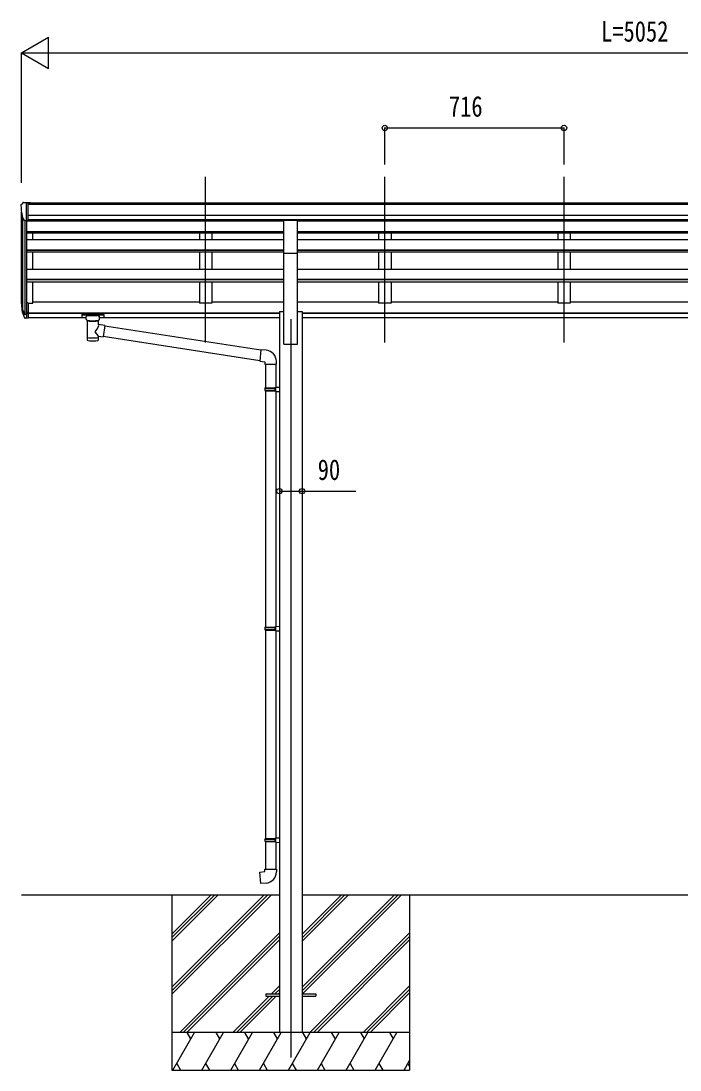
# Model space of a CAD drawing. Units: millimetres, scale not verified. Extents: x -10512 to 10512, y -7425 to 7425.
# Drawn here: x -3128 to -495, y -4212 to -21 of the extents above; entities that cross this region are included whole.
import ezdxf
from ezdxf.enums import TextEntityAlignment as Align

# ---------------------------------------------------------------- set-up
doc = ezdxf.new("R2010")
doc.units = ezdxf.units.MM
doc.header["$LTSCALE"] = 40
for name, color, linetype in [('0-3_YKK_12', 2, 'Continuous'), ('0-4_YKK_13', 4, 'Continuous'), ('0-5_YKK_A1', 4, 'Continuous'), ('0-6_YKK_D', 6, 'Continuous')]:
    doc.layers.add(name, color=color, linetype=linetype)
doc.styles.add('ＭＳ ゴシック', font='')
doc.styles.get('ＭＳ ゴシック').set_extended_font_data('MS Gothic')

msp = doc.modelspace()

# ---------------------------------------------------------------- linework, layer by layer
at = {"layer": '0-3_YKK_12'}
for p, q in [((-2390.45, -1306.29), (-2390.45, -643.77)), ((-1674.45, -1306.29), (-1674.45, -643.77)), ((-958.45, -1306.29), (-958.45, -643.77)), ((-2050.45, -1212.5), (-2050.45, -4162.5))]:
    msp.add_line(p, q, dxfattribs=at)
at = {"layer": '0-4_YKK_13'}
for p, q in [((-3121.54, -747.34), (-3125.61, -753.15)), ((-3118.45, -746.78), (-3120.78, -746.92)), ((-3118.45, -746.78), (-3099.95, -746.78)), ((-3106.45, -819.76), (-3106.45, -746.78)), ((-3099.95, -746.78), (-3089.95, -746.86)), ((-3099.95, -818.76), (-3099.95, -746.78)), ((-3089.95, -748.38), (-3089.95, -746.86)), ((-3128.45, -756.15), (-3128.45, -756.78)), ((-3114.07, -817.95), (-3123.35, -801.88)), ((-3106.45, -819.76), (-3111.66, -819.44)), ((-3099.95, -818.76), (-3106.45, -818.76)), ((-2077.95, -816.64), (-2022.95, -816.64)), ((-2077.95, -948.72), (-2077.95, -816.64)), ((-2022.95, -948.72), (-2022.95, -816.64)), ((-2077.95, -948.72), (-2022.95, -948.72)), ((-3124.06, -1173.24), (-3113.89, -1192.42)), ((-3112.88, -1191.17), (-3122.64, -1172.75)), ((-3106.45, -1147.2), (-3106.45, -1209.09)), ((-3099.95, -1147.2), (-3106.45, -1147.2)), ((-3099.95, -1147.2), (-3099.95, -1208.27)), ((-3121.47, -1190.1), (-3113.89, -1207.59)), ((-3106.45, -1191.92), (-3111.58, -1191.92)), ((-3106.45, -1193.92), (-3111.3, -1193.92)), ((-3106.45, -1209.09), (-3111.3, -1209.09)), ((-3099.95, -1185.52), (-3106.45, -1185.52)), ((-3099.95, -1190.92), (-3106.45, -1190.92)), ((-3099.95, -1208.27), (-3106.45, -1208.27)), ((-2884.95, -1193.98), (-2884.95, -1204.74)), ((-2884.95, -1194.17), (-2884.95, -1195.71)), ((-2882.95, -1193.31), (-2799.95, -1193.31)), ((-2882.95, -1195.49), (-2799.95, -1195.49)), ((-2882.95, -1205.4), (-2868.45, -1205.4)), ((-2868.45, -1212.21), (-2868.45, -1201.93)), ((-2814.45, -1212.21), (-2814.45, -1201.93)), ((-2814.45, -1205.4), (-2799.95, -1205.4)), ((-2797.95, -1193.98), (-2797.95, -1204.74)), ((-2864.35, -1216.71), (-2864.37, -1297)), ((-2818.55, -1234.28), (-2818.55, -1216.7)), ((-2793.33, -1238.19), (-2818.55, -1234.28)), ((-2793.33, -1238.19), (-2800.35, -1283.45)), ((-2169.74, -1337), (-2793.64, -1240.21)), ((-2818.53, -1297), (-2818.55, -1280.37)), ((-2818.55, -1280.63), (-2800.35, -1283.45)), ((-2173.41, -1378.93), (-2800.08, -1281.71)), ((-2148.73, -1336.81), (-2169.57, -1334.99)), ((-2107.65, -1392.56), (-2107.65, -1381.64)), ((-2153.65, -1392.56), (-2107.65, -1392.56)), ((-2151.65, -1392.56), (-2151.65, -1486.56)), ((-2109.65, -1392.56), (-2109.65, -1484)), ((-2153.65, -1488.56), (-2152.65, -1486.56)), ((-2153.65, -1488.56), (-2109.65, -1488.56)), ((-2153.65, -1488.56), (-2153.65, -1496.56)), ((-2153.65, -1496.56), (-2109.65, -1496.56)), ((-2153.65, -1496.56), (-2152.65, -1498.56)), ((-2152.65, -1486.56), (-2109.65, -1486.56)), ((-2152.65, -1498.56), (-2109.65, -1498.56)), ((-2151.65, -1498.56), (-2151.65, -2442.74)), ((-2114.13, -1488.56), (-2114.56, -1486.56)), ((-2111.65, -1484.06), (-2095.65, -1483.59)), ((-2111.65, -1486.06), (-2111.65, -1484.06)), ((-2111.65, -1486.06), (-2109.65, -1486.06)), ((-2111.65, -1501.06), (-2111.65, -1499.06)), ((-2111.65, -1501.06), (-2095.65, -1501.53)), ((-2109.65, -1501.12), (-2109.65, -2440.19)), ((-2095.65, -1483.59), (-2095.65, -1501.53)), ((-2153.65, -2444.74), (-2152.65, -2442.74)), ((-2153.65, -2444.74), (-2109.65, -2444.74)), ((-2153.65, -2444.74), (-2153.65, -2452.74)), ((-2153.65, -2452.74), (-2109.65, -2452.74)), ((-2153.65, -2452.74), (-2152.65, -2454.74)), ((-2152.65, -2442.74), (-2109.65, -2442.74)), ((-2152.65, -2454.74), (-2109.65, -2454.74)), ((-2151.65, -2454.74), (-2151.65, -3287.9)), ((-2114.13, -2444.74), (-2114.56, -2442.74)), ((-2111.65, -2440.24), (-2095.65, -2439.77)), ((-2111.65, -2442.24), (-2111.65, -2440.24)), ((-2111.65, -2442.24), (-2109.65, -2442.24)), ((-2111.65, -2457.24), (-2111.65, -2455.24)), ((-2111.65, -2457.24), (-2095.65, -2457.71)), ((-2109.65, -2457.3), (-2109.65, -3285.35)), ((-2095.65, -2439.77), (-2095.65, -2457.71)), ((-2153.65, -3289.9), (-2152.65, -3287.9)), ((-2153.65, -3289.9), (-2109.65, -3289.9)), ((-2153.65, -3289.9), (-2153.65, -3297.9)), ((-2153.65, -3297.9), (-2109.65, -3297.9)), ((-2153.65, -3297.9), (-2152.65, -3299.9)), ((-2152.65, -3287.9), (-2109.65, -3287.9)), ((-2152.65, -3299.9), (-2109.65, -3299.9)), ((-2151.65, -3299.9), (-2151.65, -3409.9)), ((-2114.13, -3289.9), (-2114.56, -3287.9)), ((-2111.65, -3285.4), (-2095.65, -3284.93)), ((-2111.65, -3287.4), (-2111.65, -3285.4)), ((-2111.65, -3287.4), (-2109.65, -3287.4)), ((-2111.65, -3302.4), (-2111.65, -3300.4)), ((-2111.65, -3302.4), (-2095.65, -3302.87)), ((-2109.65, -3302.46), (-2109.65, -3409.9)), ((-2095.65, -3284.93), (-2095.65, -3302.87)), ((-2153.65, -3409.9), (-2107.65, -3409.9)), ((-2153.65, -3419.9), (-2153.65, -3409.9)), ((-2107.65, -3409.9), (-2107.65, -3420.82)), ((-2150.45, -3908), (-2150.45, -3917)), ((-2150.45, -3908), (-2095.65, -3908)), ((-2150.45, -3917), (-2095.65, -3917)), ((-2005.25, -3908), (-1950.45, -3908)), ((-2005.25, -3917), (-1950.45, -3917)), ((-1950.45, -3908), (-1950.45, -3917))]:
    msp.add_line(p, q, dxfattribs=at)
for points in [[(-2884.95, -1193.98), (-2884.91, -1193.78), (-2884.83, -1193.65), (-2884.73, -1193.55), (-2884.63, -1193.49), (-2884.51, -1193.45), (-2884.22, -1193.38), (-2883.73, -1193.34), (-2883.18, -1193.32), (-2882.95, -1193.31)], [(-2884.95, -1204.74), (-2884.91, -1204.93), (-2884.83, -1205.07), (-2884.73, -1205.16), (-2884.63, -1205.22), (-2884.51, -1205.27), (-2884.22, -1205.33), (-2883.73, -1205.38), (-2883.18, -1205.4), (-2882.95, -1205.4)], [(-2868.41, -1212.15), (-2868.44, -1212.51), (-2868.19, -1213.47), (-2867.67, -1214.35), (-2866.87, -1215.19), (-2865.75, -1215.99), (-2864.35, -1216.71)], [(-2818.55, -1216.7), (-2818.32, -1216.61), (-2816.96, -1215.87), (-2815.85, -1215.02), (-2815.09, -1214.16), (-2814.63, -1213.26), (-2814.46, -1212.37)], [(-2799.95, -1193.31), (-2799.6, -1193.32), (-2799.07, -1193.34), (-2798.62, -1193.4), (-2798.31, -1193.47), (-2798.15, -1193.57), (-2798.03, -1193.71), (-2797.96, -1193.89), (-2797.95, -1193.98)], [(-2799.95, -1205.4), (-2799.6, -1205.4), (-2799.07, -1205.37), (-2798.62, -1205.32), (-2798.31, -1205.24), (-2798.15, -1205.15), (-2798.03, -1205.01), (-2797.96, -1204.83), (-2797.95, -1204.74)], [(-2169.57, -1334.99), (-2173.57, -1380.81), (-2153.65, -1382.56), (-2153.65, -1392.56)], [(-2114.13, -1488.56), (-2114.13, -1496.56), (-2114.56, -1498.56)], [(-2111.65, -1499.06), (-2109.65, -1499.06), (-2109.65, -1486.06)], [(-2114.13, -2444.74), (-2114.13, -2452.74), (-2114.56, -2454.74)], [(-2111.65, -2455.24), (-2109.65, -2455.24), (-2109.65, -2442.24)], [(-2114.13, -3289.9), (-2114.13, -3297.9), (-2114.56, -3299.9)], [(-2111.65, -3300.4), (-2109.65, -3300.4), (-2109.65, -3287.4)], [(-2148.73, -3465.65), (-2169.57, -3467.47), (-2173.57, -3421.65), (-2153.65, -3419.9)]]:
    msp.add_lwpolyline(points, dxfattribs=at)
for centre, radius, start, end in [((-3125.45, -756.15), 3, 93, 180), ((-3120.72, -747.92), 1, 93.5, 145), ((-2926.45, -756.78), 202, 180, 192.90261), ((-3111.48, -816.45), 3, 210, 266.5), ((-3037.79, -1151.08), 89.07, 174.49576, 194.41188), ((-3038.5, -1146.8), 88.05, 177.22392, 197.21071), ((-2993.23, -1154.02), 133.22, 183.27987, 195.71302), ((-3111.3, -1190.92), 3, 210, 270), ((-3111.3, -1206.09), 3, 210, 270), ((-3111.58, -1190.42), 1.5, 210, 270), ((-2152.65, -1381.64), 45, 0, 85), ((-2152.65, -3420.82), 45, 275, 0)]:
    msp.add_arc(centre, radius, start, end, dxfattribs=at)
for centre, major_axis, ratio, start_param, end_param in [((-2882.95, -1195.71), (2, 0), 0.109601, 1.5707963, 3.1415927), ((-2841.45, -1201.93), (27, 0), 0.122176, 6.2831853, 9.424778), ((-2830.45, -1212.21), (16, 0), 0.361356, 6.2636979, 6.2831853), ((-2799.95, -1195.71), (2, 0), 0.109601, 0, 1.5707963), ((-2841.44, -1217.16), (-22.91, 0.42), 0.072511, 0.0008029, 1.5715993), ((-2841.44, -1218.79), (-22.91, 0.42), 0.072511, 0.0008029, 1.5715993), ((-2841.46, -1217.16), (22.92, 0.42), 0.07247, 4.71158, 6.2823764), ((-2841.46, -1218.79), (22.92, 0.42), 0.07247, 4.71158, 6.2823764), ((-2841.45, -1260.82), (-22.81, -26.62), 0.234429, 1.6855472, 3.1268519), ((-2841.45, -1297), (22.92, 0), 0.101955, 3.1415499, 6.2833984), ((-2841.45, -1284.56), (22.91, 0), 0.122865, 3.1415927, 6.2831853), ((-2838.9, -1258.18), (20.32, -22.25), 0.045535, 0.0389954, 1.3075346)]:
    msp.add_ellipse(centre, major_axis=major_axis, ratio=ratio, start_param=start_param, end_param=end_param, dxfattribs=at)
at = {"layer": '0-5_YKK_A1'}
for p, q in [((-3099.95, -748.38), (1899.05, -748.38)), ((-3099.95, -753.73), (1899.05, -753.73)), ((-3126.45, -1149.37), (-3126.45, -785.13)), ((-3122.17, -803.93), (-3122.17, -1173.64)), ((-3112.45, -819.28), (-3112.45, -1191.64)), ((-3106.45, -819.76), (-3106.45, -1147.2)), ((-3106.45, -819.77), (-2077.95, -819.77)), ((-3099.95, -797.26), (1899.05, -797.26)), ((-3099.95, -814.93), (1899.05, -814.93)), ((-2077.95, -817.3), (-3099.95, -817.3)), ((-2415.45, -817.3), (-2415.45, -819.77)), ((-2365.45, -817.3), (-2365.45, -819.77)), ((-2022.95, -817.3), (822.05, -817.3)), ((-2022.95, -819.77), (822.05, -819.77)), ((-1699.45, -817.3), (-1699.45, -819.77)), ((-1649.45, -817.3), (-1649.45, -819.77)), ((-983.45, -817.3), (-983.45, -819.77)), ((-933.45, -817.3), (-933.45, -819.77)), ((-3106.45, -861.96), (-2077.95, -861.96)), ((-3106.45, -863.36), (-2077.95, -863.36)), ((-3106.45, -867.05), (-2077.95, -867.05)), ((-3081.45, -894.29), (-3081.45, -867.05)), ((-2415.45, -867.05), (-2415.45, -894.29)), ((-2365.45, -867.05), (-2365.45, -894.29)), ((-2022.95, -861.96), (822.05, -861.96)), ((-2022.95, -863.36), (822.05, -863.36)), ((-2022.95, -867.05), (822.05, -867.05)), ((-1699.45, -867.05), (-1699.45, -894.29)), ((-1649.45, -867.05), (-1649.45, -894.29)), ((-983.45, -867.05), (-983.45, -894.29)), ((-933.45, -867.05), (-933.45, -894.29)), ((-3106.45, -894.29), (-2077.95, -894.29)), ((-2022.95, -894.29), (822.05, -894.29)), ((-3106.45, -935.02), (-2077.95, -935.02)), ((-3106.45, -936.5), (-2077.95, -936.5)), ((-3106.45, -943.31), (-2077.95, -943.31)), ((-3081.45, -1012.8), (-3081.45, -943.31)), ((-2415.45, -943.31), (-2415.45, -1012.8)), ((-2365.45, -943.31), (-2365.45, -1012.8)), ((-2077.95, -1312.5), (-2077.95, -948.56)), ((-2022.95, -935.02), (822.05, -935.02)), ((-2022.95, -936.5), (822.05, -936.5)), ((-2022.95, -943.31), (822.05, -943.31)), ((-2022.95, -1312.5), (-2022.95, -948.56)), ((-1699.45, -943.31), (-1699.45, -1012.8)), ((-1649.45, -943.31), (-1649.45, -1012.8)), ((-983.45, -943.31), (-983.45, -1012.8)), ((-933.45, -943.31), (-933.45, -1012.8)), ((-3106.45, -1012.8), (-2077.95, -1012.8)), ((-2022.95, -1012.8), (822.05, -1012.8)), ((-3106.45, -1052.12), (-2077.95, -1052.12)), ((-3106.45, -1053.6), (-2077.95, -1053.6)), ((-3106.45, -1063.08), (-2077.95, -1063.08)), ((-3081.45, -1148.03), (-3081.45, -1063.08)), ((-2415.45, -1063.08), (-2415.45, -1148.03)), ((-2022.95, -1052.12), (822.05, -1052.12)), ((-2022.95, -1053.6), (822.05, -1053.6)), ((-2022.95, -1063.08), (822.05, -1063.08)), ((-1699.45, -1063.08), (-1699.45, -1148.03)), ((-983.45, -1063.08), (-983.45, -1148.03)), ((-3099.95, -1148.03), (-3081.45, -1148.03)), ((-3081.45, -1143.23), (-2415.45, -1143.23)), ((-2365.45, -1143.23), (-2077.95, -1143.23)), ((-2022.95, -1143.23), (-1699.45, -1143.23)), ((-1649.45, -1143.23), (-983.45, -1143.23)), ((-933.45, -1143.23), (-267.45, -1143.23)), ((-3099.95, -1187.54), (-2095.65, -1187.54)), ((-3099.95, -1188.92), (-2095.65, -1188.92)), ((-3099.95, -1206.09), (-2868.45, -1206.09)), ((-2814.45, -1206.09), (-2095.65, -1206.09)), ((-2095.65, -1182.5), (-2095.65, -4062.5)), ((-2095.65, -1182.5), (-2077.95, -1182.5)), ((-2022.95, -1182.5), (-2005.25, -1182.5)), ((-2005.25, -1182.5), (-2005.25, -4062.5)), ((-2005.25, -1187.54), (804.35, -1187.54)), ((-2005.25, -1188.92), (804.35, -1188.92)), ((-2005.25, -1206.09), (804.35, -1206.09)), ((-2077.95, -1312.5), (-2022.95, -1312.5)), ((-3126.45, -3512.5), (-2095.65, -3512.5)), ((-2525.45, -3512.5), (-2525.45, -4212.5)), ((-2525.45, -3881.68), (-2156.27, -3512.5)), ((-2525.45, -3895.82), (-2142.13, -3512.5)), ((-2525.45, -3909.96), (-2127.99, -3512.5)), ((-2525.45, -3697.83), (-2340.12, -3512.5)), ((-2525.45, -3683.69), (-2354.26, -3512.5)), ((-2525.45, -3669.55), (-2368.4, -3512.5)), ((-2005.25, -3512.5), (804.35, -3512.5)), ((-2005.25, -3881.98), (-1635.77, -3512.5)), ((-2005.25, -3896.12), (-1621.63, -3512.5)), ((-2005.25, -3698.13), (-1819.62, -3512.5)), ((-2005.25, -3683.99), (-1833.76, -3512.5)), ((-2005.25, -3669.85), (-1847.9, -3512.5)), ((-2002.99, -3908), (-1607.49, -3512.5)), ((-1575.45, -3512.5), (-1575.45, -4212.5)), ((-2494.14, -4062.5), (-2095.65, -3664.01)), ((-2480, -4062.5), (-2095.65, -3678.15)), ((-1973.64, -4062.5), (-1575.45, -3664.31)), ((-1959.5, -4062.5), (-1575.45, -3678.45)), ((-2465.86, -4062.5), (-2095.65, -3692.29)), ((-1945.36, -4062.5), (-1575.45, -3692.59)), ((-2127.51, -3908), (-2095.65, -3876.14)), ((-2113.37, -3908), (-2095.65, -3890.28)), ((-1761.51, -4062.5), (-1575.45, -3876.44)), ((-1747.37, -4062.5), (-1575.45, -3890.58)), ((-2282.01, -4062.5), (-2136.51, -3917)), ((-2267.87, -4062.5), (-2122.37, -3917)), ((-2253.72, -4062.5), (-2108.22, -3917)), ((-2099.22, -3908), (-2095.65, -3904.43)), ((-1733.22, -4062.5), (-1575.45, -3904.73)), ((-1575.45, -4062.5), (-2525.45, -4062.5)), ((-2521.17, -4212.5), (-2434.57, -4062.5)), ((-2449.57, -4088.48), (-2464.57, -4062.5)), ((-2405.7, -4212.5), (-2319.1, -4062.5)), ((-2334.1, -4088.48), (-2349.1, -4062.5)), ((-2290.23, -4212.5), (-2203.63, -4062.5)), ((-2218.63, -4088.48), (-2233.63, -4062.5)), ((-2174.76, -4212.5), (-2088.16, -4062.5)), ((-2103.16, -4088.48), (-2118.16, -4062.5)), ((-2059.29, -4212.5), (-1972.69, -4062.5)), ((-1987.69, -4088.48), (-2002.69, -4062.5)), ((-1943.82, -4212.5), (-1857.22, -4062.5)), ((-1872.22, -4088.48), (-1887.22, -4062.5)), ((-1828.35, -4212.5), (-1741.75, -4062.5)), ((-1771.75, -4062.5), (-1756.75, -4088.48)), ((-1712.88, -4212.5), (-1626.28, -4062.5)), ((-1656.28, -4062.5), (-1641.28, -4088.48)), ((-2506.18, -4186.52), (-2491.18, -4212.5)), ((-2390.71, -4186.52), (-2375.71, -4212.5)), ((-2275.24, -4186.52), (-2260.24, -4212.5)), ((-2159.76, -4186.52), (-2144.76, -4212.5)), ((-2044.29, -4186.52), (-2029.3, -4212.5)), ((-1928.83, -4186.52), (-1913.83, -4212.5)), ((-1813.36, -4186.52), (-1798.36, -4212.5)), ((-1697.89, -4186.52), (-1682.89, -4212.5)), ((-1597.41, -4212.5), (-1575.45, -4174.46)), ((-1582.42, -4186.52), (-1575.45, -4198.58)), ((-2525.45, -4212.5), (-1575.45, -4212.5))]:
    msp.add_line(p, q, dxfattribs=at)
for points in [[(-2365.45, -1063.08), (-2365.45, -1148.03), (-2415.45, -1148.03)], [(-1649.45, -1063.08), (-1649.45, -1148.03), (-1699.45, -1148.03)], [(-933.45, -1063.08), (-933.45, -1148.03), (-983.45, -1148.03)]]:
    msp.add_lwpolyline(points, dxfattribs=at)
at = {"layer": '0-6_YKK_D'}
for p, q in [((-3126.45, -148.39), (-3018.2, -85.89)), ((-3018.2, -210.89), (-3018.2, -85.89)), ((-3126.45, -668.22), (-3126.45, -147.39)), ((-3126.45, -148.39), (-3018.2, -210.89)), ((-3126.45, -148.39), (-2909.94, -148.39)), ((-3001.45, -148.39), (1800.55, -148.39)), ((-1674.45, -594.22), (-1674.45, -447.39)), ((-1674.45, -448.39), (-958.45, -448.39)), ((-958.45, -595.22), (-958.45, -447.39))]:
    msp.add_line(p, q, dxfattribs=at)
msp.add_lwpolyline([(-2095.65, -1899.64), (-2005.25, -1899.64), (-1790.75, -1899.64)], dxfattribs=at)
for centre in [(-1674.45, -448.39), (-958.45, -448.39), (-2095.65, -1899.64), (-2005.25, -1899.64)]:
    msp.add_circle(centre, 10.62, dxfattribs=at)

# ---------------------------------------------------------------- texts
at = {"layer": '0-6_YKK_D', "style": 'ＭＳ ゴシック', "width": 0.8}
for s, p in [('L=5052', (-810.45, -128.39)), ('716', (-1418.45, -428.39)), ('90', (-1942.75, -1879.64))]:
    msp.add_text(s, height=82.48, dxfattribs=at).set_placement(p, align=Align.BOTTOM_LEFT)

doc.saveas('drawing.dxf')
